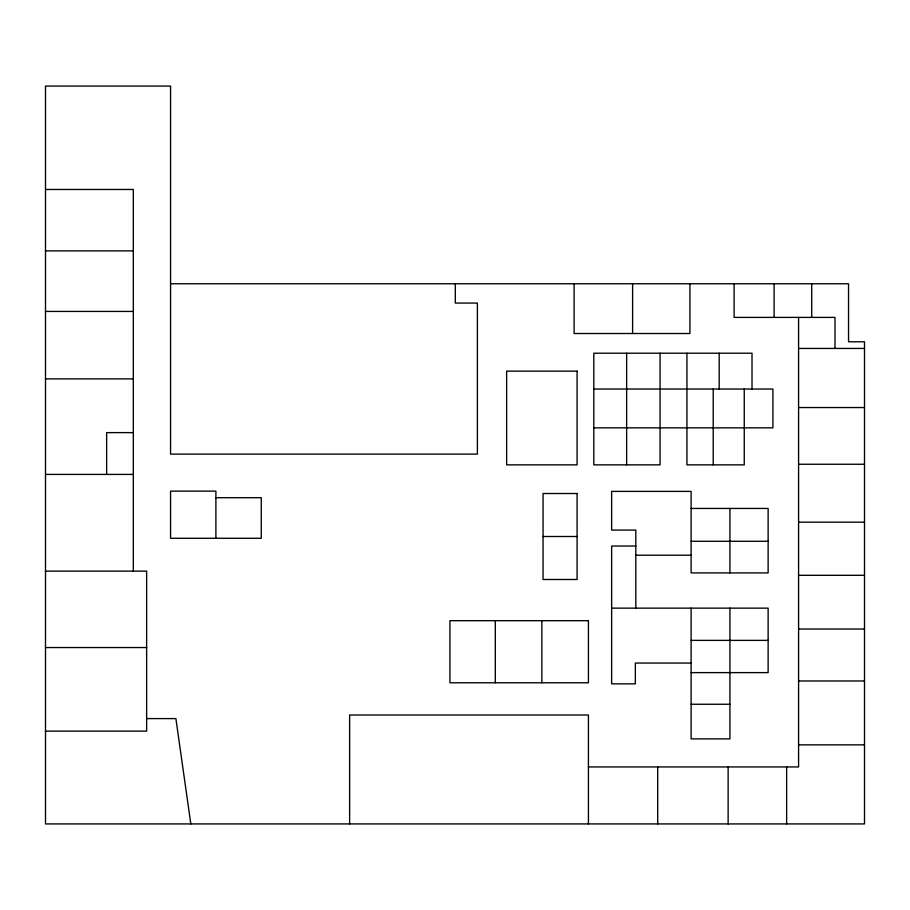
<?xml version="1.0" encoding="UTF-8"?>
<svg xmlns="http://www.w3.org/2000/svg" width="910" height="910" viewBox="0 0 910 910"><rect width="100%" height="100%" fill="white"/><g stroke="black" fill="none" stroke-linecap="round" stroke-linejoin="round"><path stroke-width="1.36" d="M45.5 189.462L133.315 189.462L133.315 571.127M45.5 250.876L133.315 250.876M170.557 283.761L848.541 283.761L848.541 341.785L864.5 341.785L864.5 823.925L45.5 823.925L45.5 86.075L170.557 86.075L170.557 454.113L477.386 454.113L477.386 303.064L455.296 303.064L455.296 283.761M45.5 311.425L133.315 311.425M798.582 348.439L864.5 348.439M45.5 378.89L133.315 378.89M593.809 389.036L772.909 389.036L772.909 427.848L593.809 427.848M798.582 407.543L864.5 407.543M133.315 432.625L106.641 432.625L106.641 474.417M798.582 464.259L864.5 464.259M45.5 474.417L133.315 474.417M215.898 497.69L261.261 497.69L261.261 538.288L170.557 538.288L170.557 491.127L215.898 491.127L215.898 538.288M691.122 508.44L768.131 508.44L768.131 572.925L691.122 572.925L691.122 491.389L611.634 491.389L611.634 530.075L635.817 530.075L635.817 608.142M798.582 522.169L864.5 522.169M543.054 536.502L577.088 536.502M691.122 541.279L768.131 541.279M635.817 546.034L611.634 546.034L611.634 683.854L635.339 683.854L635.339 663.06L691.122 663.06M635.817 555.214L691.122 555.214M45.5 571.127L146.635 571.127L146.635 731.128L45.5 731.128M798.582 575.313L864.5 575.313M611.634 608.142L768.131 608.142L768.131 672.627L691.122 672.627M798.582 629.038L864.5 629.038M691.122 640.378L768.131 640.378M45.5 647.545L146.635 647.545M798.582 680.976L864.5 680.976M691.122 704.26L729.922 704.26M146.635 718.593L175.892 718.593L190.816 823.925M798.582 744.858L864.5 744.858M588.429 766.948L798.582 766.948L798.582 317.397M835.005 348.439L835.005 317.397L734.108 317.397L734.108 283.761M811.72 283.761L811.72 317.397M786.638 766.948L786.638 823.925M774.103 283.761L774.103 317.397M752.013 389.036L752.013 353.216L593.809 353.216L593.809 464.862L660.08 464.862L660.08 353.216M744.255 389.036L744.255 464.862L686.936 464.862L686.936 353.216M729.922 508.44L729.922 572.925M729.922 608.142L729.922 738.886L691.122 738.886L691.122 608.142M728.136 766.948L728.136 823.925M719.184 353.216L719.184 389.036M713.212 389.036L713.212 464.862M689.928 283.761L689.928 333.515L574.108 333.515L574.108 283.761M657.691 766.948L657.691 823.925M632.609 283.761L632.609 333.515M626.637 353.216L626.637 464.862M588.429 823.925L588.429 715.01L349.622 715.01L349.622 823.925M541.86 620.677L541.86 682.773M495.302 620.677L495.302 682.773M577.088 371.132L506.642 371.132L506.642 464.862L577.088 464.862L577.088 371.132M577.088 493.516L543.054 493.516L543.054 579.488L577.088 579.488L577.088 493.516M588.429 620.677L449.927 620.677L449.927 682.773L588.429 682.773L588.429 620.677"/></g></svg>
